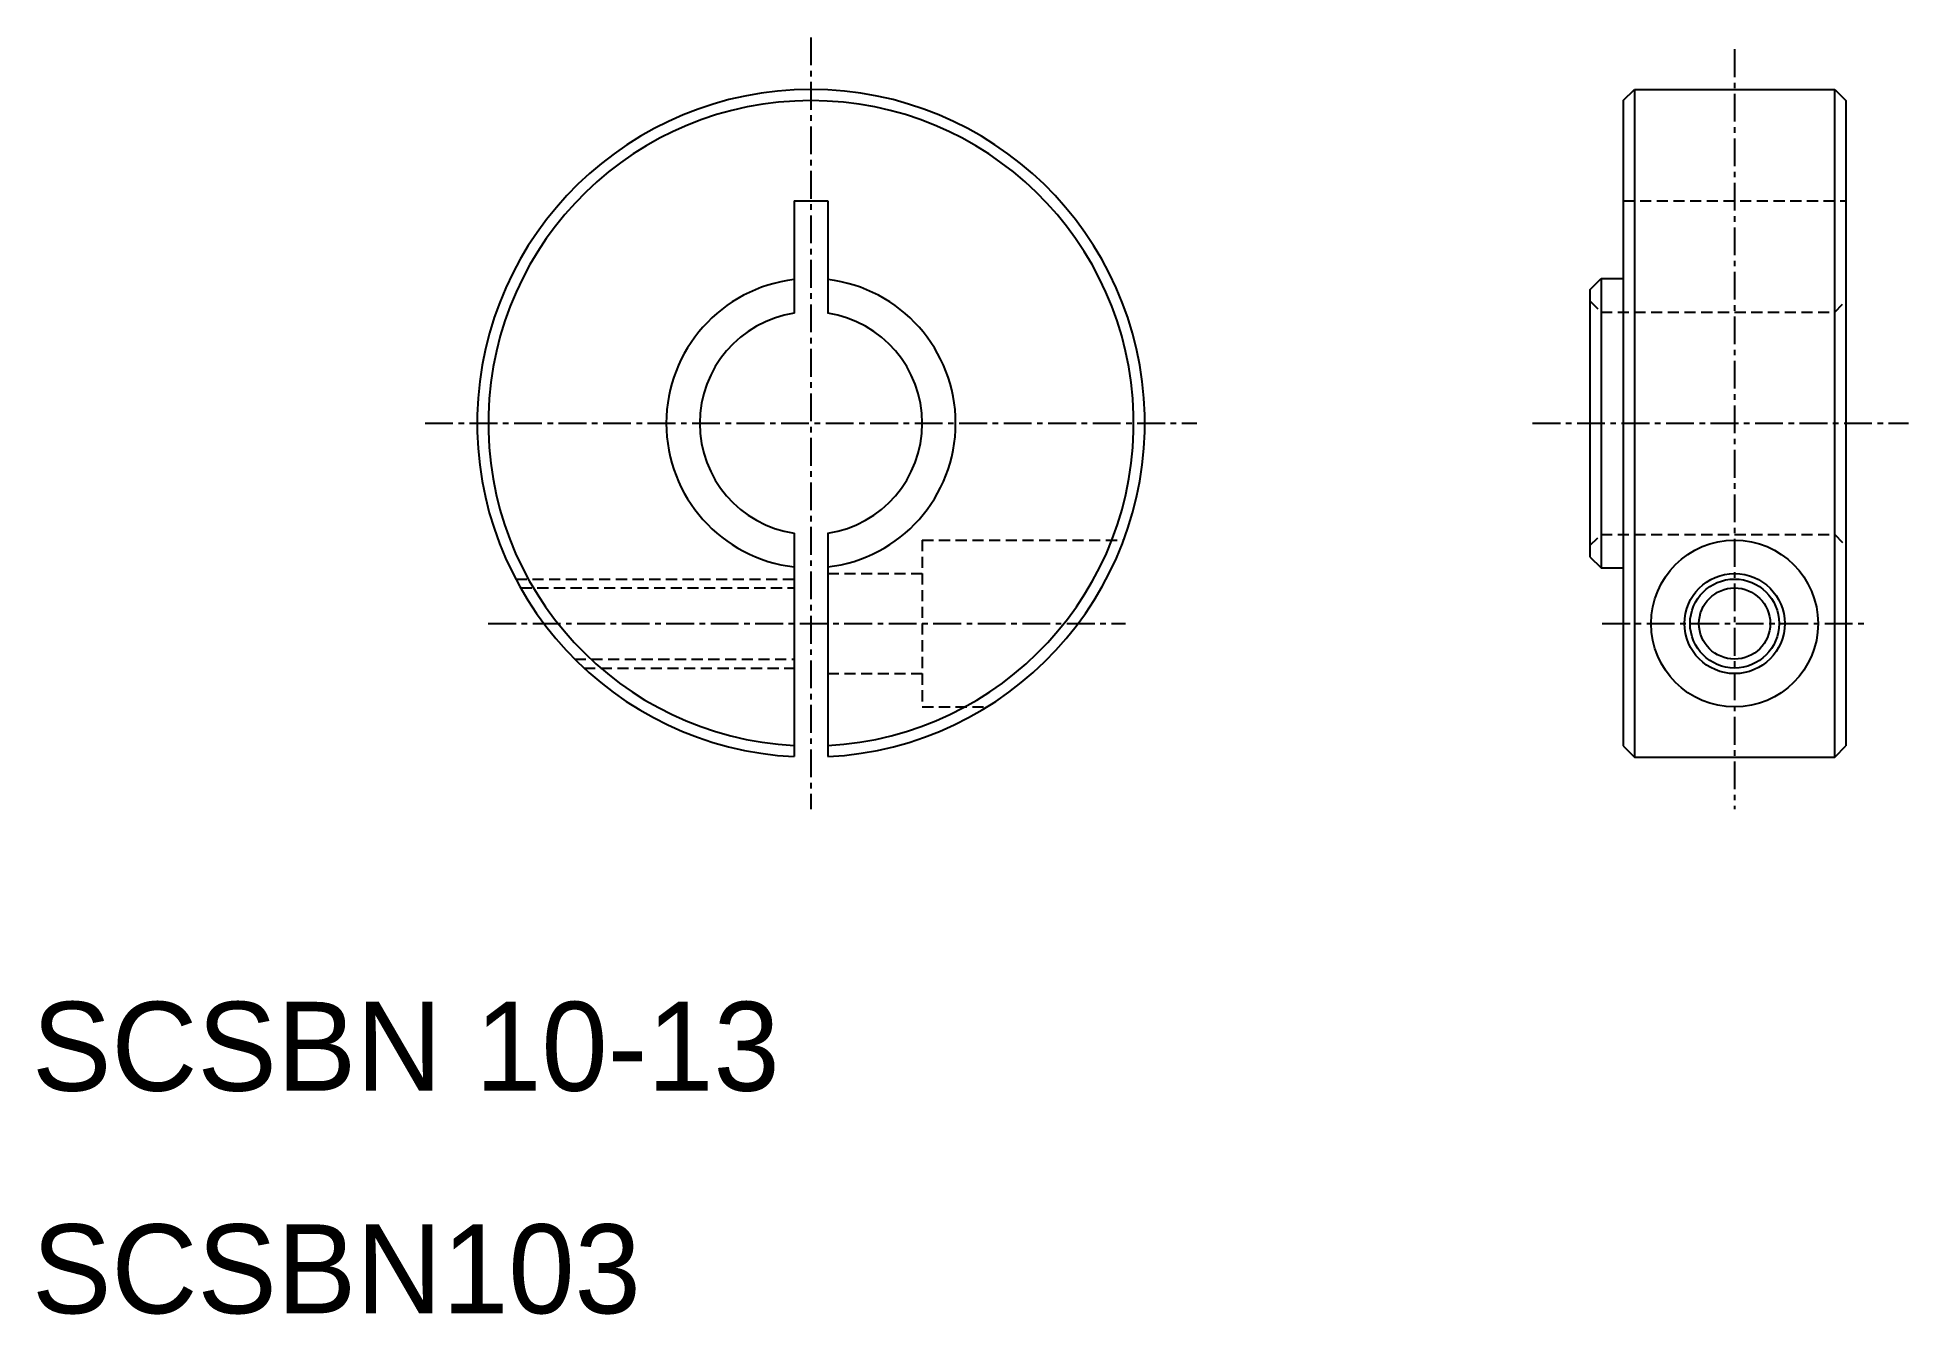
# Model space of a CAD drawing. Extents: x 10.2 to 94.3, y 9.9 to 67.3.
import ezdxf

# ---------------------------------------------------------------- set-up
doc = ezdxf.new("R2010")
doc.units = 0
doc.linetypes.add('CENTER', pattern=[2, 1.25, -0.25, 0.25, -0.25])
doc.linetypes.add('DASHED', pattern=[0.75, 0.5, -0.25])
doc.layers.get('0').update_dxf_attribs({"linetype": 'CONTINUOUS'})
doc.layers.add('CENTER', color=1, linetype='CENTER')

msp = doc.modelspace()

# ---------------------------------------------------------------- linework, layer by layer
at = {"color": 7, "linetype": 'CONTINUOUS'}
for p, q in [((81.5, 64.5), (82, 65)), ((82, 65), (82, 35)), ((82, 65), (91, 65)), ((91, 35), (91, 65)), ((91, 65), (91.5, 64.5)), ((81.5, 64.5), (81.5, 35.5)), ((91.5, 64.5), (91.5, 35.5)), ((44.25, 60), (45.75, 60)), ((44.25, 60), (44.25, 54.943)), ((45.75, 60), (45.75, 54.943)), ((80, 56), (80.5, 56.5)), ((80.5, 56.5), (80.5, 43.5)), ((80.5, 56.5), (81.5, 56.5)), ((81.5, 56.75), (81.5, 56.75)), ((80, 56), (80, 44)), ((81.5, 50), (81.5, 50)), ((44.25, 45.057), (44.25, 35.019)), ((45.75, 45.057), (45.75, 35.019)), ((80, 44), (80.5, 43.5)), ((80.5, 43.5), (81.5, 43.5)), ((81.5, 35.5), (82, 35)), ((91, 35), (91.5, 35.5)), ((82, 35), (91, 35))]:
    msp.add_line(p, q, dxfattribs=at)
at = {"color": 3, "linetype": 'DASHED'}
for p, q in [((81.5, 60), (91.5, 60)), ((80, 55.5), (80.5, 55)), ((91, 55), (91.5, 55.5)), ((80.5, 55), (91, 55)), ((50, 44.75), (50, 37.25)), ((50, 44.75), (59.051, 44.75)), ((80, 44.5), (80.5, 45)), ((80.5, 45), (91, 45)), ((91, 45), (91.5, 44.5)), ((31.734, 43), (44.25, 43)), ((45.75, 43.25), (50, 43.25)), ((31.952, 42.6), (44.25, 42.6)), ((34.387, 39.4), (44.25, 39.4)), ((34.802, 39), (44.25, 39)), ((45.75, 38.75), (50, 38.75)), ((50, 37.25), (52.902, 37.25))]:
    msp.add_line(p, q, dxfattribs=at)
at = {"color": 7, "linetype": 'CONTINUOUS'}
for radius in [3.75, 2.25, 1.6]:
    msp.add_circle((86.5, 41), radius, dxfattribs=at)
at = {"color": 3}
msp.add_circle((86.5, 41), 2, dxfattribs=at)
at = {"color": 7, "linetype": 'CONTINUOUS'}
for radius, start, end in [(15, 272.86598, 267.13402), (14.5, 272.9649, 267.0351), (6.5, 96.62581, 263.37419), (6.5, 276.62581, 83.37419), (5, 98.62693, 261.37307), (5, 278.62693, 81.37307)]:
    msp.add_arc((45, 50), radius, start, end, dxfattribs=at)
at = {"layer": 'CENTER', "color": 1, "linetype": 'CENTER'}
for p, q in [((45, 67.34), (45, 32.66)), ((86.5, 66.805), (86.5, 32.66)), ((27.66, 50), (62.34, 50)), ((77.42, 50), (94.317, 50)), ((30.497, 41), (59.135, 41)), ((80.554, 41), (92.446, 41))]:
    msp.add_line(p, q, dxfattribs=at)

# ---------------------------------------------------------------- texts
at = {"color": 7, "linetype": 'CONTINUOUS'}
for s, p in [('SCSBN 10-13', (10, 20)), ('SCSBN103', (10, 10))]:
    msp.add_text(s, height=4, dxfattribs=at).set_placement(p)

doc.saveas('drawing.dxf')
